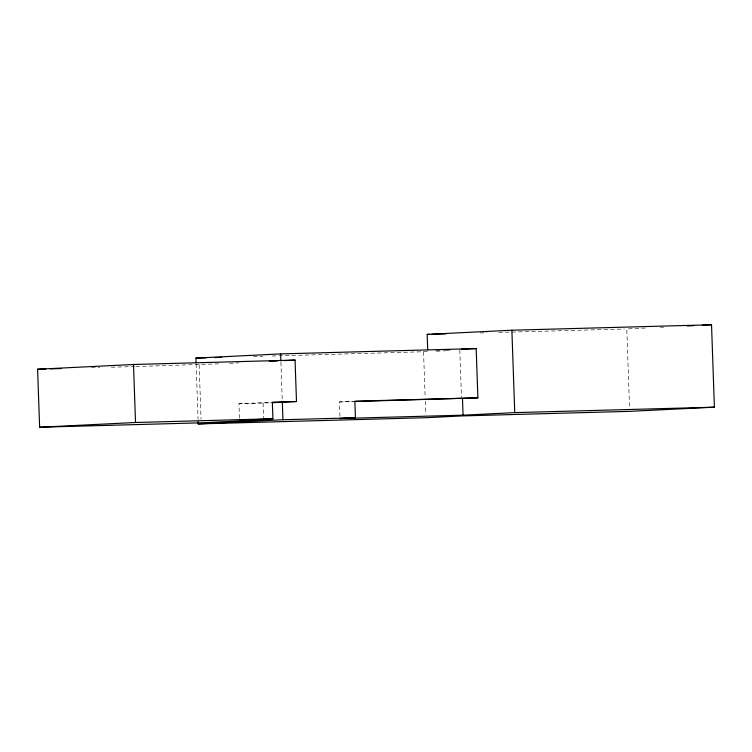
<?xml version="1.0" encoding="UTF-8"?>
<svg xmlns="http://www.w3.org/2000/svg" width="752" height="752" viewBox="0 0 752 752"><rect width="100%" height="100%" fill="white"/><g stroke="black" fill="none" stroke-linecap="round" stroke-linejoin="round"><path stroke-width="0.56" stroke-dasharray="3.76 2.82" d="M645.376 328.032L626.801 328.944L629.565 408.035M660.463 327.289L663.941 327.12M272.196 356.006L429.401 351.588M436.423 351.24L445.786 350.78M135.933 366.544L220.204 363.78M229.557 363.319L238.91 362.859M239.456 418.187L238.948 403.824L272.346 402.179M238.948 403.824L271.162 402.771M339.951 416.317L339.443 401.953L353.76 401.248M480.011 332.948L487.052 332.76M498.792 332.44L624.451 329.009M435.756 350.742L440.343 350.62M253.424 356.514L262.815 356.26M91.453 367.756L99.64 367.531M111.352 367.211L134.768 366.572M339.443 401.953L353.506 401.568M459.82 350.094L461.455 397M423.555 351.88L425.153 397.62M425.275 401.136L425.735 414.399M280.928 362.116L282.273 400.825M263.097 403.166L263.679 419.748M199.148 364.814L201.057 419.343M196.14 363.949L198.077 419.494"/><path stroke-width="1.13" d="M427.7 349.859L427.164 334.386L511.877 330.213L711.524 324.77L714.4 407.18L629.678 411.353L462.123 415.922L425.858 417.708L198.227 423.921L198.152 421.712M687.149 325.973L694.115 325.625M702.236 325.231L711.524 324.77M196.093 362.774L195.934 358.084L280.637 353.91L476.176 348.58L477.896 397.836L354.681 401.54M296.495 401.521L272.346 402.179L272.929 418.751L239.531 420.406L263.679 419.748L201.179 422.821L39.621 427.23L37.6 369.223L133.499 364.494L295.047 360.086L296.495 401.521L272.309 402.715M446.19 350.056L449.649 349.887M461.183 349.313L476.176 348.58M269.319 361.355L277.507 360.951M284.519 360.612L295.047 360.086M39.621 427.23L135.52 422.502L272.929 418.751M198.227 423.921L282.94 419.738L355.442 417.764L354.859 401.192L477.896 397.836M355.442 417.764L340.026 418.526L463.063 415.17L514.753 412.622L714.4 407.18M427.164 334.386L429.505 334.33M431.855 334.264L445.955 333.879M195.934 358.084L206.49 357.792M214.705 357.576L221.746 357.379M37.6 369.223L45.797 368.997M50.478 368.865L61.015 368.583M511.877 330.213L514.753 412.622M462.489 398.598L463.063 415.17M280.637 353.91L280.881 360.951M282.357 403.166L282.94 419.738M133.499 364.494L135.52 422.502"/></g></svg>
